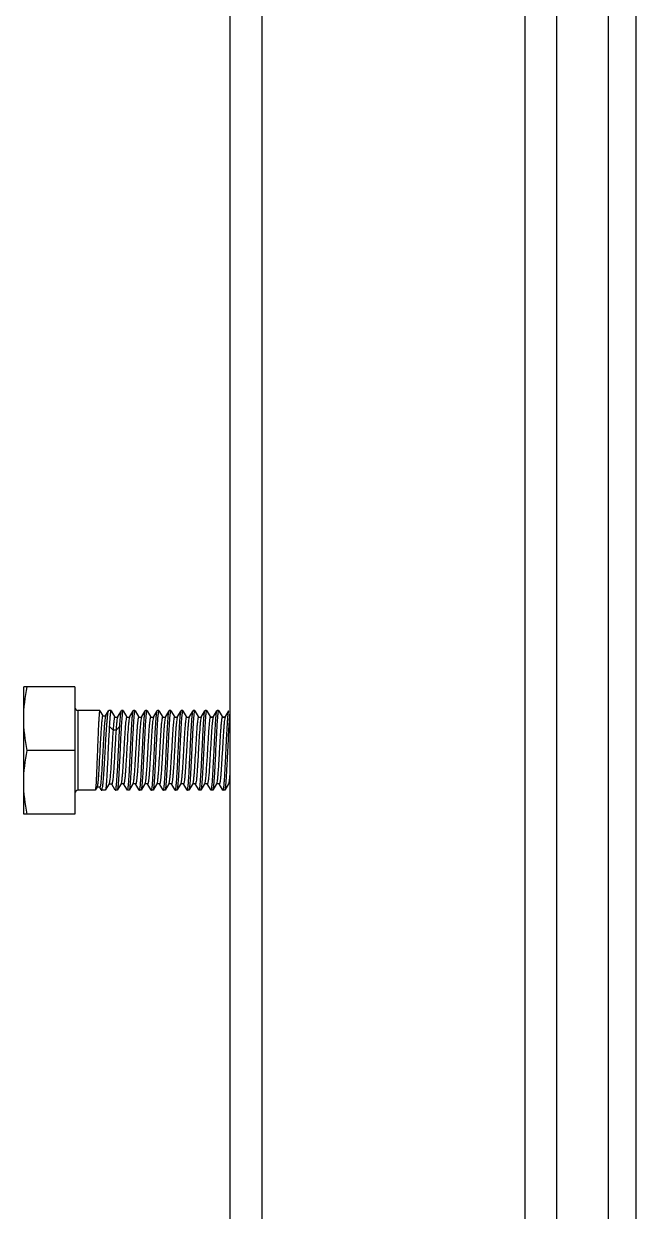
# Model space of a CAD drawing. Extents: x 27938 to 1507990, y 110129 to 923079.
# Drawn here: x 669424 to 670053, y 367100 to 368319 of the extents above; entities that cross this region are included whole.
import ezdxf

# ---------------------------------------------------------------- set-up
doc = ezdxf.new("R2010")
doc.units = 0
doc.header["$LTSCALE"] = 1000
doc.header["$MEASUREMENT"] = 0

msp = doc.modelspace()

# ---------------------------------------------------------------- linework, layer by layer
for p, q in [((670053.1, 366391), (670053.1, 369059.5)), ((670024.5, 366675.4), (670024.5, 368938.6)), ((669636, 368785.7), (669636, 366070.8)), ((669668.8, 368785.7), (669668.8, 366070.8)), ((669938.6, 368785.7), (669938.6, 366070.8)), ((669971.3, 368785.7), (669971.3, 366070.8)), ((669424.2, 367508), (669424.2, 367638.8)), ((669476.6, 367638.8), (669424.2, 367638.8)), ((669476.6, 367638.8), (669476.6, 367508)), ((669479.9, 367614.3), (669479.9, 367532.5)), ((669502.4, 367614.3), (669479.9, 367614.3)), ((669502.5, 367614.2), (669502.4, 367614.3)), ((669511.4, 367614.1), (669511.6, 367614.3)), ((669513.9, 367614.3), (669511.6, 367614.3)), ((669514.1, 367614.2), (669513.9, 367614.3)), ((669526.2, 367614.3), (669524.6, 367614.3)), ((669526.3, 367614.2), (669526.2, 367614.3)), ((669536.7, 367614.2), (669536.9, 367614.3)), ((669538.4, 367614.3), (669536.9, 367614.3)), ((669538.6, 367614.2), (669538.4, 367614.3)), ((669549, 367614.2), (669549.2, 367614.3)), ((669550.7, 367614.3), (669549.2, 367614.3)), ((669550.9, 367614.2), (669550.7, 367614.3)), ((669561.3, 367614.2), (669561.4, 367614.3)), ((669563, 367614.3), (669561.4, 367614.3)), ((669563.1, 367614.2), (669563, 367614.3)), ((669575.2, 367614.3), (669573.7, 367614.3)), ((669575.4, 367614.2), (669575.2, 367614.3)), ((669585.8, 367614.2), (669586, 367614.3)), ((669587.5, 367614.3), (669586, 367614.3)), ((669587.6, 367614.2), (669587.5, 367614.3)), ((669598.1, 367614.2), (669598.2, 367614.3)), ((669599.8, 367614.3), (669598.2, 367614.3)), ((669599.9, 367614.2), (669599.8, 367614.3)), ((669610.3, 367614.2), (669610.5, 367614.3)), ((669612, 367614.3), (669610.5, 367614.3)), ((669612.2, 367614.2), (669612, 367614.3)), ((669622.6, 367614.2), (669622.8, 367614.3)), ((669624.3, 367614.3), (669622.8, 367614.3)), ((669624.4, 367614.2), (669624.3, 367614.3)), ((669502.5, 367614.2), (669505.5, 367609)), ((669505.4, 367609), (669508.4, 367609)), ((669508.3, 367608.9), (669511.4, 367614.1)), ((669514.1, 367614.2), (669517.8, 367607.7)), ((669517.7, 367607.7), (669520.7, 367607.7)), ((669520.6, 367607.5), (669524.5, 367614.2)), ((669526.3, 367614.2), (669530.1, 367607.7)), ((669530, 367607.7), (669533, 367607.7)), ((669532.9, 367607.5), (669532.8, 367607.4)), ((669532.9, 367607.5), (669536.7, 367614.2)), ((669538.6, 367614.2), (669542.4, 367607.7)), ((669542.3, 367607.7), (669545.2, 367607.7)), ((669545.1, 367607.5), (669549, 367614.2)), ((669545.1, 367607.5), (669545.1, 367607.4)), ((669550.9, 367614.2), (669554.6, 367607.7)), ((669554.5, 367607.7), (669557.5, 367607.7)), ((669557.4, 367607.5), (669557.3, 367607.3)), ((669557.4, 367607.5), (669561.3, 367614.2)), ((669563.1, 367614.2), (669566.9, 367607.7)), ((669566.8, 367607.7), (669569.8, 367607.7)), ((669569.7, 367607.5), (669573.5, 367614.2)), ((669575.4, 367614.2), (669579.2, 367607.7)), ((669579.1, 367607.7), (669582, 367607.7)), ((669581.9, 367607.5), (669581.8, 367607.3)), ((669581.9, 367607.5), (669585.8, 367614.2)), ((669587.6, 367614.2), (669591.4, 367607.7)), ((669591.3, 367607.7), (669594.3, 367607.7)), ((669594.2, 367607.5), (669594.1, 367607.3)), ((669594.2, 367607.5), (669598.1, 367614.2)), ((669599.9, 367614.2), (669603.7, 367607.7)), ((669603.6, 367607.7), (669606.6, 367607.7)), ((669606.5, 367607.5), (669606.4, 367607.3)), ((669606.5, 367607.5), (669610.3, 367614.2)), ((669612.2, 367614.2), (669616, 367607.7)), ((669615.9, 367607.7), (669618.8, 367607.7)), ((669618.8, 367607.7), (669615.9, 367607.7)), ((669618.7, 367607.5), (669622.6, 367614.2)), ((669624.4, 367614.2), (669628.2, 367607.7)), ((669628.1, 367607.7), (669631.1, 367607.7)), ((669631.1, 367607.7), (669628.2, 367607.7)), ((669631, 367607.5), (669630.9, 367607.3)), ((669631, 367607.5), (669634.9, 367614.2)), ((669515.9, 367594.2), (669512.1, 367598.2)), ((669519, 367594.2), (669515.9, 367594.2)), ((669522.8, 367598.2), (669519, 367594.2)), ((669476.6, 367573.4), (669427.9, 367573.4)), ((669560, 367575.6), (669559.9, 367573.4)), ((669570.6, 367573.4), (669570.7, 367575.6)), ((669497.5, 367532.5), (669479.9, 367532.5)), ((669497.6, 367532.6), (669497.5, 367532.5)), ((669499.5, 367535.8), (669497.6, 367532.6)), ((669502.4, 367535.6), (669499.4, 367535.6)), ((669503.9, 367532.8), (669502.3, 367535.6)), ((669503.9, 367532.8), (669504.2, 367532.5)), ((669507.9, 367532.5), (669504.2, 367532.5)), ((669508, 367532.7), (669507.9, 367532.5)), ((669511.8, 367539.1), (669508, 367532.7)), ((669514.7, 367538.9), (669511.7, 367538.9)), ((669518.2, 367532.7), (669514.6, 367538.9)), ((669518.2, 367532.7), (669518.4, 367532.5)), ((669520, 367532.5), (669518.4, 367532.5)), ((669520.2, 367532.7), (669520, 367532.5)), ((669524.1, 367539.3), (669520.2, 367532.7)), ((669526.9, 367539.2), (669524, 367539.2)), ((669530.6, 367532.7), (669526.8, 367539.2)), ((669530.6, 367532.7), (669530.8, 367532.5)), ((669532.3, 367532.5), (669530.8, 367532.5)), ((669532.5, 367532.7), (669532.3, 367532.5)), ((669536.3, 367539.3), (669532.5, 367532.7)), ((669539.2, 367539.2), (669536.2, 367539.2)), ((669542.9, 367532.7), (669539.1, 367539.2)), ((669542.9, 367532.7), (669543, 367532.5)), ((669544.6, 367532.5), (669543, 367532.5)), ((669544.7, 367532.7), (669544.6, 367532.5)), ((669548.6, 367539.3), (669544.7, 367532.7)), ((669551.5, 367539.2), (669548.5, 367539.2)), ((669555.1, 367532.7), (669551.4, 367539.2)), ((669555.1, 367532.7), (669555.3, 367532.5)), ((669556.8, 367532.5), (669555.3, 367532.5)), ((669557, 367532.7), (669556.8, 367532.5)), ((669560.9, 367539.3), (669557, 367532.7)), ((669563.7, 367539.2), (669560.8, 367539.2)), ((669567.4, 367532.7), (669563.6, 367539.2)), ((669567.4, 367532.7), (669567.6, 367532.5)), ((669569.1, 367532.5), (669567.6, 367532.5)), ((669569.3, 367532.7), (669569.1, 367532.5)), ((669573.1, 367539.3), (669569.3, 367532.7)), ((669576, 367539.2), (669573, 367539.2)), ((669579.7, 367532.7), (669575.9, 367539.2)), ((669579.7, 367532.7), (669579.8, 367532.5)), ((669581.4, 367532.5), (669579.8, 367532.5)), ((669581.5, 367532.7), (669581.4, 367532.5)), ((669585.4, 367539.3), (669581.5, 367532.7)), ((669588.3, 367539.2), (669585.3, 367539.2)), ((669591.9, 367532.7), (669588.2, 367539.2)), ((669591.9, 367532.7), (669592.1, 367532.5)), ((669593.6, 367532.5), (669592.1, 367532.5)), ((669593.8, 367532.7), (669593.6, 367532.5)), ((669597.7, 367539.3), (669593.8, 367532.7)), ((669600.5, 367539.2), (669597.6, 367539.2)), ((669604.2, 367532.7), (669600.4, 367539.2)), ((669604.2, 367532.7), (669604.4, 367532.5)), ((669605.9, 367532.5), (669604.4, 367532.5)), ((669606, 367532.7), (669605.9, 367532.5)), ((669609.9, 367539.3), (669606, 367532.7)), ((669612.8, 367539.2), (669609.8, 367539.2)), ((669616.5, 367532.7), (669612.7, 367539.2)), ((669616.5, 367532.7), (669616.6, 367532.5)), ((669618.2, 367532.5), (669616.6, 367532.5)), ((669618.3, 367532.7), (669618.2, 367532.5)), ((669622.2, 367539.3), (669618.3, 367532.7)), ((669625.1, 367539.2), (669622.1, 367539.2)), ((669628.7, 367532.7), (669625, 367539.2)), ((669628.7, 367532.7), (669628.9, 367532.5)), ((669630.4, 367532.5), (669628.9, 367532.5)), ((669630.6, 367532.7), (669630.4, 367532.5)), ((669634.5, 367539.3), (669630.6, 367532.7)), ((669636, 367539.2), (669634.4, 367539.2)), ((669476.6, 367508), (669424.2, 367508))]:
    msp.add_line(p, q)
for centre, start, end in [((669479.9, 367617.6), 180, 270), ((669479.9, 367529.3), 90, 180)]:
    msp.add_arc(centre, 3.27, start, end)
for points in [[(669424.2, 367606.1), (669424.2, 367617.1), (669425.7, 367628.1), (669427.9, 367638.8)], [(669427.9, 367573.4), (669425.7, 367584.2), (669424.2, 367595.2), (669424.2, 367606.1)], [(669424.2, 367540.7), (669424.2, 367551.7), (669425.7, 367562.7), (669427.9, 367573.4)], [(669427.9, 367508), (669425.7, 367518.7), (669424.2, 367529.7), (669424.2, 367540.7)]]:
    msp.add_open_spline(points, degree=3)
for points, knots in [([(669502.4, 367614.3), (669502.3, 367614.3), (669502.2, 367614), (669502.1, 367613.4), (669501.9, 367612.4), (669501.7, 367610.4), (669501.4, 367607), (669501.1, 367602), (669500.8, 367595.8), (669500.5, 367588.9), (669500.2, 367581.3), (669500, 367576.1), (669499.9, 367573.4)], [0, 0, 0, 0, 0.006203, 0.021073, 0.045141, 0.078305, 0.170688, 0.294821, 0.44599, 0.618417, 0.805472, 1, 1, 1, 1]), ([(669513.9, 367614.3), (669513.8, 367614.3), (669513.6, 367613.8), (669513.4, 367613.1), (669513.2, 367611.7), (669513, 367609.9), (669512.7, 367607.6), (669512.4, 367603.6), (669512.2, 367600.4), (669512.1, 367598.2)], [0, 0, 0, 0, 0.021546, 0.072917, 0.155846, 0.269667, 0.412995, 0.584026, 1, 1, 1, 1]), ([(669526.2, 367614.3), (669526.1, 367614.3), (669525.9, 367614), (669525.7, 367613.4), (669525.5, 367612.4), (669525.3, 367610.4), (669525, 367607), (669524.6, 367602), (669524.2, 367595.8), (669523.8, 367588.9), (669523.5, 367581.3), (669523.2, 367576.1), (669523.1, 367573.4)], [0, 0, 0, 0, 0.006697, 0.021779, 0.045964, 0.079194, 0.171609, 0.295674, 0.446694, 0.618911, 0.805729, 1, 1, 1, 1]), ([(669524.5, 367614.2), (669524.5, 367614.2), (669524.5, 367614.3), (669524.6, 367614.3), (669524.6, 367614.3)], [0, 0, 0, 0, 0.600476, 1, 1, 1, 1]), ([(669538.4, 367614.3), (669538.3, 367614.3), (669538.2, 367614), (669538, 367613.4), (669537.8, 367612.4), (669537.5, 367610.4), (669537.2, 367607), (669536.9, 367602), (669536.5, 367595.8), (669536.1, 367588.9), (669535.7, 367581.3), (669535.5, 367576.1), (669535.4, 367573.4)], [0, 0, 0, 0, 0.006689, 0.021764, 0.045941, 0.079165, 0.171569, 0.295632, 0.446659, 0.618889, 0.805716, 1, 1, 1, 1]), ([(669550.7, 367614.3), (669550.6, 367614.3), (669550.4, 367614), (669550.3, 367613.4), (669550.1, 367612.4), (669549.8, 367610.4), (669549.5, 367607), (669549.1, 367602), (669548.7, 367595.8), (669548.4, 367588.9), (669548, 367581.3), (669547.8, 367576.1), (669547.6, 367573.4)], [0, 0, 0, 0, 0.00668, 0.021743, 0.045911, 0.079128, 0.171521, 0.29558, 0.446613, 0.618858, 0.805701, 1, 1, 1, 1]), ([(669563, 367614.3), (669562.9, 367614.3), (669562.7, 367614), (669562.6, 367613.5), (669562.4, 367612.5), (669562.1, 367610.7), (669561.8, 367607.5), (669561.4, 367602.8), (669561.1, 367597), (669560.7, 367590.4), (669560.4, 367583.2), (669560.1, 367578.2), (669560, 367575.6)], [0, 0, 0, 0, 0.006689, 0.021571, 0.045424, 0.078208, 0.169526, 0.292465, 0.442701, 0.6149, 0.802905, 1, 1, 1, 1]), ([(669575.2, 367614.3), (669575.1, 367614.3), (669575, 367614), (669574.8, 367613.4), (669574.6, 367612.4), (669574.3, 367610.4), (669574, 367607), (669573.7, 367602), (669573.3, 367595.8), (669572.9, 367588.9), (669572.5, 367581.3), (669572.3, 367576.1), (669572.2, 367573.4)], [0, 0, 0, 0, 0.006689, 0.021763, 0.04594, 0.079164, 0.171568, 0.295631, 0.446657, 0.618886, 0.805714, 1, 1, 1, 1]), ([(669573.5, 367614.2), (669573.5, 367614.2), (669573.6, 367614.3), (669573.7, 367614.3), (669573.7, 367614.3)], [0, 0, 0, 0, 0.600612, 1, 1, 1, 1]), ([(669587.5, 367614.3), (669587.4, 367614.3), (669587.2, 367614), (669587.1, 367613.4), (669586.9, 367612.4), (669586.6, 367610.4), (669586.3, 367607), (669585.9, 367602), (669585.5, 367595.8), (669585.2, 367588.9), (669584.8, 367581.3), (669584.5, 367576.1), (669584.4, 367573.4)], [0, 0, 0, 0, 0.006676, 0.021733, 0.045899, 0.079113, 0.171508, 0.295569, 0.446596, 0.61884, 0.805693, 1, 1, 1, 1]), ([(669599.8, 367614.3), (669599.7, 367614.3), (669599.5, 367614), (669599.3, 367613.4), (669599.1, 367612.4), (669598.9, 367610.4), (669598.6, 367607), (669598.2, 367602), (669597.8, 367595.8), (669597.4, 367588.9), (669597.1, 367581.3), (669596.8, 367576.1), (669596.7, 367573.4)], [0, 0, 0, 0, 0.006697, 0.021779, 0.045964, 0.079195, 0.171609, 0.295674, 0.446694, 0.618911, 0.805729, 1, 1, 1, 1]), ([(669612, 367614.3), (669611.9, 367614.3), (669611.8, 367614), (669611.6, 367613.4), (669611.4, 367612.4), (669611.1, 367610.4), (669610.8, 367607), (669610.5, 367602), (669610.1, 367595.8), (669609.7, 367588.9), (669609.3, 367581.3), (669609.1, 367576.1), (669609, 367573.4)], [0, 0, 0, 0, 0.006686, 0.021758, 0.045933, 0.079154, 0.171555, 0.295617, 0.446646, 0.618881, 0.805711, 1, 1, 1, 1]), ([(669624.3, 367614.3), (669624.2, 367614.3), (669624, 367614), (669623.9, 367613.4), (669623.7, 367612.4), (669623.4, 367610.4), (669623.1, 367607), (669622.7, 367602), (669622.3, 367595.8), (669622, 367588.9), (669621.6, 367581.3), (669621.3, 367576.1), (669621.2, 367573.4)], [0, 0, 0, 0, 0.006677, 0.021736, 0.045902, 0.079117, 0.171507, 0.295565, 0.446598, 0.618848, 0.805696, 1, 1, 1, 1]), ([(669505.4, 367609), (669505.4, 367609), (669505.2, 367608.8), (669505, 367608.3), (669504.8, 367607.4), (669504.6, 367605.7), (669504.2, 367602.7), (669503.9, 367598.3), (669503.5, 367593), (669503.1, 367587), (669502.8, 367580.4), (669502.3, 367571.3), (669501.8, 367562.3), (669501.3, 367553.8), (669501, 367548.2), (669500.6, 367543.6), (669500.3, 367539.9), (669499.9, 367537.5), (669499.7, 367536.2), (669499.5, 367535.8)], [0, 0, 0, 0, 0.003488, 0.010904, 0.022688, 0.038824, 0.083607, 0.143647, 0.216697, 0.300025, 0.390537, 0.484902, 0.671459, 0.756962, 0.833182, 0.897479, 0.947675, 0.982144, 1, 1, 1, 1]), ([(669508.3, 367608.9), (669508.1, 367608.5), (669507.9, 367607.1), (669507.5, 367604.5), (669507.1, 367600.7), (669506.8, 367595.9), (669506.4, 367590.2), (669505.9, 367581.5), (669505.4, 367572.5), (669504.9, 367563.4), (669504.6, 367556.9), (669504.2, 367551), (669503.8, 367545.9), (669503.5, 367541.7), (669503.2, 367538.6), (669502.8, 367536.7), (669502.6, 367535.9), (669502.4, 367535.6), (669502.4, 367535.6)], [0, 0, 0, 0, 0.018844, 0.055045, 0.107437, 0.174076, 0.252464, 0.339678, 0.527511, 0.621285, 0.710453, 0.791854, 0.862644, 0.920393, 0.963178, 0.989688, 0.996707, 1, 1, 1, 1]), ([(669508, 367573.4), (669508.2, 367578.3), (669508.6, 367585.5), (669509.2, 367594.7), (669509.6, 367600.6), (669510.1, 367605.6), (669510.4, 367609.6), (669510.9, 367612.3), (669511.1, 367613.7), (669511.4, 367614.1)], [0, 0, 0, 0, 0.361155, 0.526427, 0.673911, 0.798642, 0.896457, 0.964179, 1, 1, 1, 1]), ([(669517.7, 367607.7), (669517.6, 367607.7), (669517.4, 367607.3), (669517.2, 367606.7), (669517, 367605.5), (669516.7, 367603.2), (669516.3, 367599.4), (669516.1, 367596.1), (669515.9, 367594.2)], [0, 0, 0, 0, 0.023235, 0.075178, 0.15823, 0.271917, 0.585415, 1, 1, 1, 1]), ([(669520.6, 367607.5), (669520.4, 367607.1), (669520.1, 367605.6), (669519.7, 367602.9), (669519.4, 367598.9), (669519.1, 367595.9), (669519, 367594.2)], [0, 0, 0, 0, 0.108395, 0.316903, 0.618184, 1, 1, 1, 1]), ([(669522.8, 367598.2), (669522.9, 367600.2), (669523.2, 367604), (669523.6, 367608.8), (669523.9, 367611.8), (669524.2, 367613.5), (669524.4, 367614), (669524.5, 367614.2)], [0, 0, 0, 0, 0.387446, 0.690986, 0.897716, 0.962073, 1, 1, 1, 1]), ([(669530, 367607.7), (669529.9, 367607.7), (669529.7, 367607.4), (669529.5, 367606.7), (669529.2, 367604.8), (669528.8, 367601.9), (669528.5, 367597.9), (669528.1, 367593.1), (669527.8, 367587.5), (669527.4, 367581.4), (669526.9, 367573), (669526.4, 367564.6), (669525.9, 367556.5), (669525.6, 367551.3), (669525.2, 367546.9), (669524.9, 367543.3), (669524.5, 367541), (669524.3, 367539.7), (669524.1, 367539.3)], [0, 0, 0, 0, 0.003515, 0.010772, 0.037949, 0.081609, 0.140308, 0.211978, 0.294061, 0.383612, 0.477415, 0.664253, 0.750571, 0.827952, 0.893624, 0.945254, 0.981055, 1, 1, 1, 1]), ([(669532.8, 367607.4), (669532.6, 367606.9), (669532.4, 367605.5), (669532, 367602.9), (669531.7, 367599.3), (669531.1, 367592.8), (669530.6, 367583.3), (669530, 367573.2), (669529.5, 367564.8), (669529.1, 367558.9), (669528.8, 367553.4), (669528.4, 367548.7), (669528.1, 367544.8), (669527.7, 367541.9), (669527.4, 367540.2), (669527.2, 367539.4), (669527, 367539.2), (669526.9, 367539.2)], [0, 0, 0, 0, 0.022098, 0.060554, 0.114206, 0.18123, 0.34569, 0.53115, 0.623722, 0.711849, 0.792446, 0.862698, 0.92016, 0.962863, 0.989437, 0.99654, 1, 1, 1, 1]), ([(669533.8, 367573.4), (669534.1, 367578.4), (669534.4, 367585.6), (669534.9, 367594.8), (669535.2, 367600.8), (669535.6, 367605.8), (669535.9, 367609.8), (669536.3, 367612.4), (669536.5, 367613.8), (669536.7, 367614.2)], [0, 0, 0, 0, 0.363963, 0.530225, 0.678242, 0.802937, 0.90006, 0.966368, 1, 1, 1, 1]), ([(669542.3, 367607.7), (669542.2, 367607.7), (669542, 367607.4), (669541.8, 367606.7), (669541.4, 367604.8), (669541.1, 367601.9), (669540.7, 367597.9), (669540.4, 367593.1), (669540, 367587.5), (669539.7, 367581.4), (669539.2, 367573), (669538.7, 367564.6), (669538.2, 367556.5), (669537.8, 367551.3), (669537.5, 367546.9), (669537.1, 367543.3), (669536.8, 367541), (669536.5, 367539.7), (669536.3, 367539.3)], [0, 0, 0, 0, 0.003515, 0.010772, 0.037949, 0.081609, 0.140308, 0.211978, 0.294061, 0.383612, 0.477415, 0.664253, 0.750571, 0.827952, 0.893624, 0.945254, 0.981055, 1, 1, 1, 1]), ([(669545.1, 367607.4), (669544.9, 367606.9), (669544.6, 367605.5), (669544.3, 367602.9), (669543.9, 367599.3), (669543.4, 367592.8), (669542.8, 367583.3), (669542.3, 367573.2), (669541.8, 367564.8), (669541.4, 367558.8), (669541.1, 367553.4), (669540.7, 367548.7), (669540.3, 367544.8), (669540, 367541.9), (669539.7, 367540.2), (669539.5, 367539.4), (669539.3, 367539.2), (669539.2, 367539.2)], [0, 0, 0, 0, 0.022237, 0.060809, 0.11455, 0.181633, 0.346125, 0.531524, 0.624042, 0.712107, 0.792639, 0.862829, 0.920237, 0.962898, 0.989446, 0.996542, 1, 1, 1, 1]), ([(669546.1, 367573.4), (669546.3, 367578.4), (669546.7, 367585.6), (669547.2, 367594.8), (669547.5, 367600.8), (669547.9, 367605.8), (669548.2, 367609.8), (669548.6, 367612.4), (669548.8, 367613.8), (669549, 367614.2)], [0, 0, 0, 0, 0.363959, 0.530225, 0.678245, 0.80294, 0.900061, 0.966367, 1, 1, 1, 1]), ([(669554.5, 367607.7), (669554.4, 367607.7), (669554.3, 367607.4), (669554, 367606.7), (669553.7, 367604.8), (669553.4, 367601.9), (669553, 367597.9), (669552.6, 367593.1), (669552.3, 367587.5), (669551.9, 367581.4), (669551.4, 367573), (669551, 367564.6), (669550.5, 367556.5), (669550.1, 367551.3), (669549.7, 367546.9), (669549.4, 367543.3), (669549, 367541), (669548.8, 367539.7), (669548.6, 367539.3)], [0, 0, 0, 0, 0.003515, 0.010772, 0.037949, 0.081609, 0.140308, 0.211978, 0.294061, 0.383612, 0.477416, 0.664253, 0.750571, 0.827952, 0.893624, 0.945254, 0.981055, 1, 1, 1, 1]), ([(669557.3, 367607.3), (669557.1, 367606.9), (669556.9, 367605.5), (669556.5, 367602.9), (669556.2, 367599.2), (669555.7, 367592.7), (669555.1, 367583.2), (669554.5, 367573.1), (669554, 367564.8), (669553.7, 367558.8), (669553.3, 367553.4), (669553, 367548.6), (669552.6, 367544.8), (669552.3, 367541.9), (669552, 367540.2), (669551.7, 367539.4), (669551.5, 367539.2), (669551.5, 367539.2)], [0, 0, 0, 0, 0.022376, 0.061065, 0.114893, 0.182035, 0.346559, 0.531898, 0.624361, 0.712364, 0.792832, 0.86296, 0.920314, 0.962934, 0.989455, 0.996544, 1, 1, 1, 1]), ([(669558.4, 367573.4), (669558.6, 367578.4), (669558.9, 367585.6), (669559.4, 367594.8), (669559.8, 367600.8), (669560.1, 367605.8), (669560.5, 367609.8), (669560.8, 367612.4), (669561, 367613.8), (669561.3, 367614.2)], [0, 0, 0, 0, 0.363957, 0.530226, 0.678247, 0.80294, 0.900059, 0.966367, 1, 1, 1, 1]), ([(669566.8, 367607.7), (669566.7, 367607.7), (669566.5, 367607.4), (669566.3, 367606.7), (669566, 367604.9), (669565.6, 367602), (669565.3, 367598), (669564.9, 367593.2), (669564.4, 367585.5), (669564.1, 367579.5), (669563.8, 367575.3)], [0, 0, 0, 0, 0.007368, 0.022553, 0.07941, 0.170757, 0.293599, 0.443643, 0.615565, 1, 1, 1, 1]), ([(669569.7, 367607.5), (669569.5, 367607.2), (669569.3, 367606), (669568.9, 367603.9), (669568.6, 367600.8), (669568.3, 367596.9), (669567.9, 367592.2), (669567.5, 367584.9), (669567.1, 367579.2), (669566.9, 367575.3)], [0, 0, 0, 0, 0.036414, 0.10397, 0.201071, 0.324823, 0.471425, 0.636308, 1, 1, 1, 1]), ([(669570.7, 367575.6), (669571, 367580.4), (669571.3, 367587.2), (669571.8, 367596), (669572.1, 367601.6), (669572.4, 367606.3), (669572.7, 367610), (669573.1, 367612.5), (669573.3, 367613.8), (669573.5, 367614.2)], [0, 0, 0, 0, 0.367266, 0.533405, 0.680662, 0.804347, 0.900563, 0.966339, 1, 1, 1, 1]), ([(669579.1, 367607.7), (669579, 367607.7), (669578.8, 367607.4), (669578.6, 367606.7), (669578.2, 367604.8), (669577.9, 367601.9), (669577.5, 367597.9), (669577.2, 367593.1), (669576.8, 367587.5), (669576.5, 367581.4), (669576, 367573), (669575.5, 367564.6), (669575, 367556.5), (669574.6, 367551.3), (669574.3, 367546.9), (669573.9, 367543.3), (669573.6, 367541), (669573.3, 367539.7), (669573.1, 367539.3)], [0, 0, 0, 0, 0.003516, 0.010772, 0.037949, 0.081609, 0.140308, 0.211978, 0.294061, 0.383612, 0.477416, 0.664254, 0.750571, 0.827952, 0.893624, 0.945254, 0.981055, 1, 1, 1, 1]), ([(669581.8, 367607.3), (669581.7, 367606.8), (669581.4, 367605.4), (669581.1, 367602.8), (669580.7, 367599.2), (669580.2, 367592.7), (669579.6, 367583.2), (669579, 367573.1), (669578.6, 367564.7), (669578.2, 367558.8), (669577.8, 367553.4), (669577.5, 367548.6), (669577.1, 367544.8), (669576.8, 367541.9), (669576.5, 367540.2), (669576.3, 367539.4), (669576.1, 367539.2), (669576, 367539.2)], [0, 0, 0, 0, 0.022654, 0.061574, 0.115578, 0.182837, 0.347426, 0.532643, 0.624999, 0.712877, 0.793216, 0.863221, 0.920468, 0.963004, 0.989473, 0.996549, 1, 1, 1, 1]), ([(669582.9, 367573.4), (669583.1, 367578.4), (669583.5, 367585.6), (669584, 367594.8), (669584.3, 367600.8), (669584.7, 367605.8), (669585, 367609.8), (669585.4, 367612.4), (669585.6, 367613.8), (669585.8, 367614.2)], [0, 0, 0, 0, 0.363961, 0.530225, 0.678245, 0.802939, 0.90006, 0.966367, 1, 1, 1, 1]), ([(669591.3, 367607.7), (669591.2, 367607.7), (669591.1, 367607.4), (669590.8, 367606.7), (669590.5, 367604.8), (669590.2, 367601.9), (669589.8, 367597.9), (669589.4, 367593.1), (669589.1, 367587.5), (669588.7, 367581.4), (669588.2, 367573), (669587.8, 367564.6), (669587.3, 367556.5), (669586.9, 367551.3), (669586.5, 367546.9), (669586.2, 367543.3), (669585.8, 367541), (669585.6, 367539.7), (669585.4, 367539.3)], [0, 0, 0, 0, 0.003516, 0.010771, 0.037949, 0.081609, 0.140308, 0.211978, 0.294061, 0.383613, 0.477416, 0.664254, 0.750571, 0.827952, 0.893624, 0.945254, 0.981055, 1, 1, 1, 1]), ([(669594.1, 367607.3), (669593.9, 367606.8), (669593.7, 367605.4), (669593.3, 367602.8), (669593, 367599.2), (669592.5, 367592.6), (669591.9, 367583.1), (669591.3, 367573), (669590.8, 367564.7), (669590.5, 367558.8), (669590.1, 367553.3), (669589.8, 367548.6), (669589.4, 367544.7), (669589.1, 367541.9), (669588.8, 367540.2), (669588.5, 367539.4), (669588.3, 367539.2), (669588.3, 367539.2)], [0, 0, 0, 0, 0.022792, 0.061828, 0.11592, 0.183237, 0.347858, 0.533014, 0.625317, 0.713133, 0.793408, 0.863351, 0.920544, 0.963039, 0.989482, 0.996551, 1, 1, 1, 1]), ([(669595.2, 367573.4), (669595.4, 367578.4), (669595.7, 367585.6), (669596.2, 367594.8), (669596.6, 367600.8), (669596.9, 367605.8), (669597.3, 367609.8), (669597.6, 367612.4), (669597.8, 367613.8), (669598.1, 367614.2)], [0, 0, 0, 0, 0.363962, 0.530226, 0.678239, 0.802933, 0.900057, 0.966368, 1, 1, 1, 1]), ([(669603.6, 367607.7), (669603.5, 367607.7), (669603.3, 367607.4), (669603.1, 367606.7), (669602.8, 367604.8), (669602.4, 367601.9), (669602.1, 367597.9), (669601.7, 367593.1), (669601.4, 367587.5), (669601, 367581.4), (669600.5, 367573), (669600, 367564.6), (669599.5, 367556.5), (669599.2, 367551.3), (669598.8, 367546.9), (669598.5, 367543.3), (669598.1, 367541), (669597.9, 367539.7), (669597.7, 367539.3)], [0, 0, 0, 0, 0.003516, 0.010771, 0.037949, 0.081609, 0.140308, 0.211978, 0.294061, 0.383613, 0.477416, 0.664254, 0.750571, 0.827952, 0.893624, 0.945254, 0.981055, 1, 1, 1, 1]), ([(669606.4, 367607.3), (669606.2, 367606.8), (669605.9, 367605.4), (669605.6, 367602.8), (669605.2, 367599.1), (669604.7, 367592.6), (669604.1, 367583.1), (669603.6, 367573), (669603.1, 367564.7), (669602.7, 367558.7), (669602.4, 367553.3), (669602, 367548.6), (669601.7, 367544.7), (669601.3, 367541.9), (669601, 367540.1), (669600.8, 367539.4), (669600.6, 367539.2), (669600.5, 367539.2)], [0, 0, 0, 0, 0.022931, 0.062083, 0.116262, 0.183637, 0.34829, 0.533386, 0.625634, 0.713389, 0.793599, 0.863481, 0.920621, 0.963074, 0.989491, 0.996553, 1, 1, 1, 1]), ([(669607.4, 367573.4), (669607.7, 367578.4), (669608, 367585.6), (669608.5, 367594.8), (669608.8, 367600.8), (669609.2, 367605.8), (669609.5, 367609.8), (669609.9, 367612.4), (669610.1, 367613.8), (669610.3, 367614.2)], [0, 0, 0, 0, 0.363963, 0.530225, 0.678242, 0.802937, 0.90006, 0.966368, 1, 1, 1, 1]), ([(669615.9, 367607.7), (669615.7, 367607.7), (669615.5, 367607.2), (669615.3, 367606.4), (669615, 367604.8), (669614.8, 367602.9), (669614.6, 367600.3), (669614.2, 367596.1), (669613.8, 367589.9), (669613.3, 367581.7), (669612.8, 367573), (669612.3, 367564.2), (669611.9, 367558.5), (669611.7, 367555.8)], [0, 0, 0, 0, 0.007549, 0.025288, 0.053782, 0.092698, 0.14142, 0.199125, 0.337396, 0.498012, 0.669894, 0.841157, 1, 1, 1, 1]), ([(669618.7, 367607.5), (669618.6, 367607.3), (669618.4, 367606.7), (669618.1, 367604.7), (669617.7, 367601.1), (669617.2, 367595.5), (669616.7, 367588.5), (669616.3, 367580.5), (669615.6, 367569.5), (669615.2, 367561.2), (669614.8, 367555.8)], [0, 0, 0, 0, 0.014139, 0.038106, 0.114569, 0.22512, 0.362916, 0.519336, 0.684562, 1, 1, 1, 1]), ([(669619.7, 367573.4), (669619.9, 367578.4), (669620.3, 367585.6), (669620.8, 367594.8), (669621.1, 367600.8), (669621.5, 367605.8), (669621.8, 367609.8), (669622.2, 367612.4), (669622.4, 367613.8), (669622.6, 367614.2)], [0, 0, 0, 0, 0.363958, 0.530225, 0.678245, 0.80294, 0.90006, 0.966367, 1, 1, 1, 1]), ([(669628.1, 367607.7), (669628, 367607.7), (669627.9, 367607.4), (669627.6, 367606.7), (669627.3, 367604.8), (669627, 367601.9), (669626.6, 367597.9), (669626.2, 367593.1), (669625.9, 367587.5), (669625.5, 367581.4), (669625, 367573), (669624.6, 367564.6), (669624.1, 367556.5), (669623.7, 367551.3), (669623.3, 367546.9), (669623, 367543.3), (669622.6, 367541), (669622.4, 367539.7), (669622.2, 367539.3)], [0, 0, 0, 0, 0.003516, 0.010771, 0.037949, 0.081609, 0.140308, 0.211978, 0.294061, 0.383613, 0.477416, 0.664254, 0.750571, 0.827952, 0.893624, 0.945254, 0.981055, 1, 1, 1, 1]), ([(669630.9, 367607.3), (669630.7, 367606.8), (669630.5, 367605.4), (669630.1, 367602.7), (669629.8, 367599.1), (669629.3, 367592.5), (669628.7, 367583), (669628.1, 367573), (669627.6, 367564.6), (669627.3, 367558.7), (669626.9, 367553.3), (669626.6, 367548.6), (669626.2, 367544.7), (669625.9, 367541.9), (669625.6, 367540.1), (669625.3, 367539.4), (669625.1, 367539.2), (669625.1, 367539.2)], [0, 0, 0, 0, 0.023208, 0.06259, 0.116944, 0.184435, 0.349152, 0.534126, 0.626268, 0.713899, 0.79398, 0.86374, 0.920773, 0.963144, 0.989509, 0.996558, 1, 1, 1, 1]), ([(669632, 367573.4), (669632.2, 367578.4), (669632.5, 367585.6), (669633, 367594.8), (669633.4, 367600.8), (669633.7, 367605.8), (669634, 367609.8), (669634.4, 367612.4), (669634.6, 367613.8), (669634.9, 367614.2)], [0, 0, 0, 0, 0.363957, 0.530228, 0.678248, 0.80294, 0.900058, 0.966367, 1, 1, 1, 1]), ([(669636, 367612.9), (669635.7, 367611.1), (669635.3, 367606.2), (669634.7, 367597.4), (669634.1, 367586.1), (669633.7, 367577.8), (669633.5, 367573.4)], [0, 0, 0, 0, 0.140058, 0.370691, 0.667791, 1, 1, 1, 1]), ([(669512.1, 367598.2), (669512, 367596.3), (669511.5, 367588.1), (669511.1, 367579.8), (669510.8, 367573.4)], [0, 0, 0, 0, 0.22604, 1, 1, 1, 1]), ([(669515.9, 367594.2), (669515.5, 367588.6), (669515, 367580), (669514.4, 367568.4), (669513.9, 367559.9), (669513.4, 367552.3), (669513, 367546.8), (669512.6, 367543.2), (669512.3, 367541.3), (669512.1, 367540), (669511.9, 367539.3), (669511.8, 367539.1)], [0, 0, 0, 0, 0.303539, 0.468638, 0.62733, 0.768529, 0.882427, 0.926602, 0.961222, 0.985757, 1, 1, 1, 1]), ([(669519, 367594.2), (669518.8, 367591.4), (669518.4, 367585.5), (669517.9, 367576.5), (669517.4, 367567.2), (669516.9, 367558.4), (669516.4, 367551.7), (669516, 367547), (669515.8, 367544.3), (669515.5, 367542.1), (669515.2, 367540.4), (669515, 367539.5), (669514.8, 367538.9), (669514.7, 367538.9)], [0, 0, 0, 0, 0.15003, 0.317321, 0.489066, 0.652114, 0.794019, 0.853588, 0.904016, 0.944371, 0.97394, 0.992316, 1, 1, 1, 1]), ([(669521.5, 367573.4), (669521.7, 367575.6), (669522.1, 367583.9), (669522.5, 367592.1), (669522.8, 367598.2)], [0, 0, 0, 0, 0.2673, 1, 1, 1, 1]), ([(669499.9, 367573.4), (669499.7, 367568.4), (669499.4, 367561.1), (669499, 367551.7), (669498.8, 367545.7), (669498.5, 367540.7), (669498.3, 367536.8), (669497.9, 367534.3), (669497.8, 367533), (669497.6, 367532.6)], [0, 0, 0, 0, 0.36864, 0.53657, 0.68548, 0.810114, 0.906077, 0.97003, 1, 1, 1, 1]), ([(669504.2, 367532.5), (669504.3, 367532.5), (669504.5, 367532.8), (669504.8, 367533.8), (669505.3, 367536.1), (669505.7, 367539.8), (669506.1, 367544.9), (669506.6, 367551), (669507, 367558), (669507.5, 367565.5), (669507.8, 367570.8), (669508, 367573.4)], [0, 0, 0, 0, 0.007547, 0.022985, 0.080637, 0.173055, 0.296975, 0.447746, 0.61965, 0.806111, 1, 1, 1, 1]), ([(669510.8, 367573.4), (669510.6, 367568.4), (669510.3, 367561.2), (669509.8, 367551.9), (669509.5, 367546), (669509.1, 367540.9), (669508.8, 367537), (669508.4, 367534.4), (669508.3, 367533), (669508, 367532.7)], [0, 0, 0, 0, 0.365079, 0.53175, 0.679987, 0.804667, 0.901508, 0.967249, 1, 1, 1, 1]), ([(669518.4, 367532.5), (669518.4, 367532.5), (669518.6, 367532.9), (669518.8, 367533.4), (669519, 367534.4), (669519.3, 367536.4), (669519.6, 367539.9), (669520, 367544.9), (669520.4, 367551), (669520.8, 367558), (669521.2, 367565.5), (669521.4, 367570.8), (669521.5, 367573.4)], [0, 0, 0, 0, 0.006868, 0.022, 0.046199, 0.079427, 0.17181, 0.295831, 0.44681, 0.618994, 0.805771, 1, 1, 1, 1]), ([(669523.1, 367573.4), (669522.9, 367568.5), (669522.5, 367561.2), (669522, 367552), (669521.7, 367546), (669521.3, 367541), (669521, 367537.1), (669520.6, 367534.5), (669520.4, 367533.1), (669520.2, 367532.7)], [0, 0, 0, 0, 0.364025, 0.530311, 0.678341, 0.803035, 0.90014, 0.966414, 1, 1, 1, 1]), ([(669530.8, 367532.5), (669530.8, 367532.5), (669531, 367532.9), (669531.2, 367533.4), (669531.4, 367534.4), (669531.6, 367536.4), (669532, 367539.9), (669532.3, 367544.9), (669532.7, 367551), (669533.1, 367558), (669533.4, 367565.5), (669533.7, 367570.8), (669533.8, 367573.4)], [0, 0, 0, 0, 0.006693, 0.021771, 0.045952, 0.079179, 0.171588, 0.295652, 0.446676, 0.6189, 0.805722, 1, 1, 1, 1]), ([(669535.4, 367573.4), (669535.1, 367568.5), (669534.8, 367561.2), (669534.3, 367552), (669533.9, 367546), (669533.6, 367541), (669533.3, 367537.1), (669532.9, 367534.5), (669532.7, 367533.1), (669532.5, 367532.7)], [0, 0, 0, 0, 0.364027, 0.530312, 0.678339, 0.803032, 0.900139, 0.966415, 1, 1, 1, 1]), ([(669543, 367532.5), (669543.1, 367532.5), (669543.3, 367532.9), (669543.4, 367533.4), (669543.6, 367534.4), (669543.9, 367536.4), (669544.2, 367539.9), (669544.6, 367544.9), (669545, 367551), (669545.3, 367558), (669545.7, 367565.5), (669546, 367570.8), (669546.1, 367573.4)], [0, 0, 0, 0, 0.006696, 0.021778, 0.045963, 0.079194, 0.171608, 0.295673, 0.446692, 0.618909, 0.805729, 1, 1, 1, 1]), ([(669547.6, 367573.4), (669547.4, 367568.5), (669547, 367561.2), (669546.6, 367552), (669546.2, 367546), (669545.8, 367541), (669545.5, 367537.1), (669545.1, 367534.5), (669544.9, 367533.1), (669544.7, 367532.7)], [0, 0, 0, 0, 0.364034, 0.530325, 0.678352, 0.803041, 0.900142, 0.966414, 1, 1, 1, 1]), ([(669555.3, 367532.5), (669555.4, 367532.5), (669555.6, 367532.9), (669555.7, 367533.4), (669555.9, 367534.4), (669556.2, 367536.4), (669556.5, 367539.9), (669556.9, 367544.9), (669557.2, 367551), (669557.6, 367558), (669558, 367565.5), (669558.2, 367570.8), (669558.4, 367573.4)], [0, 0, 0, 0, 0.006683, 0.021751, 0.045922, 0.07914, 0.171535, 0.295594, 0.446618, 0.618857, 0.805703, 1, 1, 1, 1]), ([(669559.9, 367573.4), (669559.7, 367568.5), (669559.3, 367561.2), (669558.8, 367552), (669558.5, 367546), (669558.1, 367541), (669557.8, 367537.1), (669557.4, 367534.5), (669557.2, 367533.1), (669557, 367532.7)], [0, 0, 0, 0, 0.364016, 0.530299, 0.678328, 0.803022, 0.900132, 0.966412, 1, 1, 1, 1]), ([(669563.8, 367575.3), (669563.6, 367571), (669563.2, 367564.7), (669562.7, 367556.6), (669562.4, 367551.4), (669562, 367546.9), (669561.7, 367543.4), (669561.3, 367541), (669561.1, 367539.7), (669560.9, 367539.3)], [0, 0, 0, 0, 0.357179, 0.522363, 0.670515, 0.796289, 0.895183, 0.963748, 1, 1, 1, 1]), ([(669566.9, 367575.3), (669566.8, 367573), (669566.5, 367568.4), (669566.1, 367561.8), (669565.7, 367555.6), (669565.4, 367550.2), (669565, 367545.7), (669564.6, 367542.7), (669564.4, 367540.8), (669564.2, 367540), (669564, 367539.4), (669563.8, 367539.2), (669563.7, 367539.2)], [0, 0, 0, 0, 0.191103, 0.376469, 0.548513, 0.700189, 0.825314, 0.918839, 0.952565, 0.977198, 0.992701, 1, 1, 1, 1]), ([(669567.6, 367532.5), (669567.6, 367532.5), (669567.8, 367532.9), (669568, 367533.4), (669568.2, 367534.4), (669568.4, 367536.4), (669568.8, 367539.9), (669569.1, 367544.9), (669569.5, 367551), (669569.9, 367558), (669570.2, 367565.5), (669570.5, 367570.8), (669570.6, 367573.4)], [0, 0, 0, 0, 0.006671, 0.021725, 0.045886, 0.079098, 0.171491, 0.295553, 0.446588, 0.618835, 0.805687, 1, 1, 1, 1]), ([(669572.2, 367573.4), (669571.9, 367568.5), (669571.6, 367561.2), (669571.1, 367552), (669570.7, 367546), (669570.4, 367541), (669570.1, 367537.1), (669569.7, 367534.5), (669569.5, 367533.1), (669569.3, 367532.7)], [0, 0, 0, 0, 0.364022, 0.530315, 0.678347, 0.803036, 0.900137, 0.966413, 1, 1, 1, 1]), ([(669579.8, 367532.5), (669579.9, 367532.5), (669580.1, 367532.9), (669580.2, 367533.4), (669580.4, 367534.4), (669580.7, 367536.4), (669581, 367539.9), (669581.4, 367544.9), (669581.8, 367551), (669582.1, 367558), (669582.5, 367565.5), (669582.8, 367570.8), (669582.9, 367573.4)], [0, 0, 0, 0, 0.006673, 0.021728, 0.04589, 0.079102, 0.171488, 0.295544, 0.446579, 0.618833, 0.80569, 1, 1, 1, 1]), ([(669584.4, 367573.4), (669584.2, 367568.5), (669583.8, 367561.2), (669583.4, 367552), (669583, 367546), (669582.6, 367541), (669582.3, 367537.1), (669581.9, 367534.5), (669581.7, 367533.1), (669581.5, 367532.7)], [0, 0, 0, 0, 0.364021, 0.530312, 0.678344, 0.803036, 0.900139, 0.966413, 1, 1, 1, 1]), ([(669592.1, 367532.5), (669592.2, 367532.5), (669592.4, 367532.9), (669592.5, 367533.4), (669592.7, 367534.4), (669593, 367536.4), (669593.3, 367539.9), (669593.7, 367544.9), (669594, 367551), (669594.4, 367558), (669594.8, 367565.5), (669595, 367570.8), (669595.2, 367573.4)], [0, 0, 0, 0, 0.006683, 0.021749, 0.045921, 0.079139, 0.171536, 0.295597, 0.446627, 0.618868, 0.805705, 1, 1, 1, 1]), ([(669596.7, 367573.4), (669596.5, 367568.5), (669596.1, 367561.2), (669595.6, 367552), (669595.3, 367546), (669594.9, 367541), (669594.6, 367537.1), (669594.2, 367534.5), (669594, 367533.1), (669593.8, 367532.7)], [0, 0, 0, 0, 0.364024, 0.530311, 0.678341, 0.803035, 0.90014, 0.966414, 1, 1, 1, 1]), ([(669604.4, 367532.5), (669604.4, 367532.5), (669604.6, 367532.9), (669604.8, 367533.4), (669605, 367534.4), (669605.2, 367536.4), (669605.6, 367539.9), (669605.9, 367544.9), (669606.3, 367551), (669606.7, 367558), (669607, 367565.5), (669607.3, 367570.8), (669607.4, 367573.4)], [0, 0, 0, 0, 0.006692, 0.02177, 0.045951, 0.079177, 0.171585, 0.295649, 0.446674, 0.618898, 0.805721, 1, 1, 1, 1]), ([(669609, 367573.4), (669608.9, 367571.6), (669608.5, 367564.6), (669608.2, 367557.5), (669607.9, 367552.3)], [0, 0, 0, 0, 0.261816, 1, 1, 1, 1]), ([(669621.2, 367573.4), (669621, 367568.5), (669620.6, 367561.2), (669620.2, 367552), (669619.8, 367546), (669619.4, 367541), (669619.1, 367537.1), (669618.7, 367534.5), (669618.5, 367533.1), (669618.3, 367532.7)], [0, 0, 0, 0, 0.364034, 0.530327, 0.678354, 0.803043, 0.900143, 0.966415, 1, 1, 1, 1]), ([(669618.6, 367552.3), (669618.7, 367554), (669619.1, 367561), (669619.4, 367568), (669619.7, 367573.4)], [0, 0, 0, 0, 0.233581, 1, 1, 1, 1]), ([(669628.9, 367532.5), (669629, 367532.5), (669629.2, 367532.9), (669629.3, 367533.4), (669629.5, 367534.4), (669629.8, 367536.4), (669630.1, 367539.9), (669630.5, 367544.9), (669630.8, 367551), (669631.2, 367558), (669631.6, 367565.5), (669631.8, 367570.8), (669632, 367573.4)], [0, 0, 0, 0, 0.006682, 0.021748, 0.045918, 0.079135, 0.171528, 0.295585, 0.446611, 0.618853, 0.805701, 1, 1, 1, 1]), ([(669633.5, 367573.4), (669633.3, 367568.5), (669632.9, 367561.2), (669632.4, 367552), (669632.1, 367546), (669631.7, 367541), (669631.4, 367537.1), (669631, 367534.5), (669630.8, 367533.1), (669630.6, 367532.7)], [0, 0, 0, 0, 0.364017, 0.530302, 0.678331, 0.803024, 0.900132, 0.966412, 1, 1, 1, 1]), ([(669611.7, 367555.8), (669611.6, 367553.7), (669611.3, 367549.9), (669610.9, 367545), (669610.5, 367541.8), (669610.2, 367540.1), (669610, 367539.5), (669609.9, 367539.3)], [0, 0, 0, 0, 0.381097, 0.684377, 0.893928, 0.960143, 1, 1, 1, 1]), ([(669614.8, 367555.8), (669614.7, 367553.5), (669614.4, 367550.2), (669614.1, 367546.2), (669613.8, 367543.7), (669613.6, 367541.9), (669613.3, 367540.4), (669613.1, 367539.6), (669612.9, 367539.2), (669612.8, 367539.2)], [0, 0, 0, 0, 0.410879, 0.581806, 0.725913, 0.840918, 0.925076, 0.977487, 1, 1, 1, 1]), ([(669607.9, 367552.3), (669607.8, 367549.8), (669607.5, 367545.2), (669607.1, 367539.9), (669606.8, 367536.6), (669606.6, 367534.8), (669606.3, 367533.5), (669606.2, 367532.9), (669606, 367532.7)], [0, 0, 0, 0, 0.386254, 0.691736, 0.808776, 0.899775, 0.963628, 1, 1, 1, 1]), ([(669616.6, 367532.5), (669616.8, 367532.5), (669617, 367533.1), (669617.2, 367534), (669617.4, 367535.8), (669617.7, 367538), (669617.9, 367540.9), (669618.2, 367545.7), (669618.5, 367549.6), (669618.6, 367552.3)], [0, 0, 0, 0, 0.021095, 0.073096, 0.157182, 0.272316, 0.416719, 0.588047, 1, 1, 1, 1]), ([(669636, 367552.4), (669635.9, 367550.8), (669635.7, 367547.8), (669635.3, 367543.8), (669634.9, 367541.2), (669634.7, 367539.7), (669634.5, 367539.3)], [0, 0, 0, 0, 0.381924, 0.683092, 0.891493, 1, 1, 1, 1])]:
    msp.add_open_spline(points, degree=3, knots=knots)

doc.saveas('drawing.dxf')
